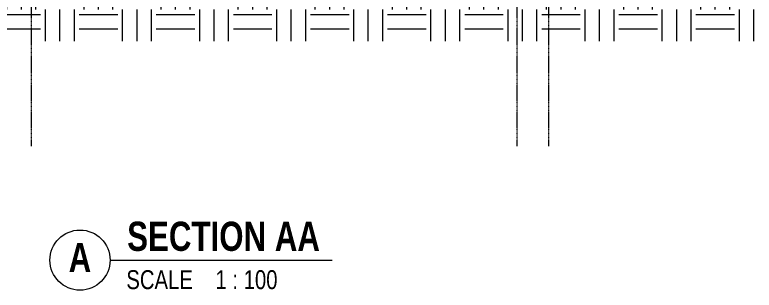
# Model space of a CAD drawing. Header units: millimetres. Extents: x -29259 to 87313, y -139821 to 46728.
# Drawn here: x 2332 to 14513, y -89286 to -84750 of the extents above; entities that cross this region are included whole.
import ezdxf

# ---------------------------------------------------------------- set-up
doc = ezdxf.new("R2010")
doc.units = ezdxf.units.MM
doc.linetypes.add('Grid Line', pattern=[22.225, 12.7, -3.175, 3.175, -3.175])
for name, color, linetype, lineweight in [('A-DETL-GENF', 92, 'Continuous', 9), ('G-ANNO-TTLB', 6, 'Continuous', 9), ('S-GRID', 8, 'Continuous', 9)]:
    doc.layers.add(name, color=color, linetype=linetype, lineweight=lineweight)
doc.styles.add('Century Gothic_11', font='GOTHIC.TTF', dxfattribs={"width": 0.8, "height": 3})
doc.styles.add('Century Gothic_B_5', font='GOTHICB.TTF', dxfattribs={"width": 0.8, "height": 3.85})

# ---------------------------------------------------------------- blocks, each defined once
blk = doc.blocks.new('Viewport - M_View Title-684662-SECTION - A _ B')
at = {"layer": 'G-ANNO-TTLB'}
blk.add_circle((-4.06, 0), 3.966, dxfattribs=at)

msp = doc.modelspace()

# ---------------------------------------------------------------- hatches: boundary and pattern name
at = {"layer": 'A-DETL-GENF'}
h = msp.add_hatch(dxfattribs=at)
h.set_pattern_fill('FP_6', color=55, style=0, pattern_type=2)
h.set_pattern_definition([(0, (5297.8, -76966.47), (635, 635), [635, -635]), (0, (5297.8, -76728.34), (635, 635), [635, -635]), (0, (5297.8, -76490.2), (635, 635), [635, -635]), (90, (5377.2, -76410.84), (-635, 635), [635, -635]), (90, (5615.3, -76410.84), (-635, 635), [635, -635]), (90, (5853.45, -76410.84), (-635, 635), [635, -635])])
h.paths.add_polyline_path([(13753.7, -85185.9), (17393.9, -85185.9), (17393.9, -84501.5), (15556.4, -84501.5), (15556.4, -84651.5), (15256.4, -84651.5), (15256.4, -84051.5), (10907.1, -84051.5), (10907.1, -84501.5), (10607.1, -84501.5), (10607.1, -84051.5), (-3092.9, -84051.5), (-3092.9, -84501.5), (-3492.9, -84501.5), (-3492.9, -84101.5), (-6205.4, -84101.5), (-6205.4, -85185.9), (13008.1, -85185.9)])
h.paths.add_polyline_path([(2570.7, -84626.5), (2457.1, -84626.5), (2457.1, -84176.5), (2757.1, -84176.5), (2757.1, -84626.5)])

# ---------------------------------------------------------------- linework, layer by layer
at = {"layer": 'G-ANNO-TTLB'}
msp.add_line((3914.5, -88789.9), (7559.5, -88789.9), dxfattribs=at)
at = {"layer": 'S-GRID', "linetype": 'Grid Line'}
for p, q in [((2607.1, -86911), (2607.1, -58142.7)), ((10607.1, -86911), (10607.1, -58142.7)), ((11131.7, -86911), (11131.7, -59412.7))]:
    msp.add_line(p, q, dxfattribs=at)

# ---------------------------------------------------------------- block references
at = {"layer": 'G-ANNO-TTLB', "xscale": 125, "yscale": 125, "zscale": 125}
msp.add_blockref('Viewport - M_View Title-684662-SECTION - A _ B', (3914.5, -88789.9), dxfattribs=at)

# ---------------------------------------------------------------- texts
at = {"layer": 'G-ANNO-TTLB', "attachment_point": 1}
for s, insert, char_height, width, style in [('SECTION AA', (4183.6, -88157), 481.25, 3751.898, 'Century Gothic_B_5'), ('\\fCentury Gothic|b1|i0|c0|p34|;\\W.8;A', (3219.1, -88507.1), 481.25, 472.996, 'Century Gothic_B_5'), ('SCALE    1 : 100', (4169.6, -88955.7), 312.5, 3030.379, 'Century Gothic_11')]:
    msp.add_mtext(s, dxfattribs=dict(at, insert=insert, char_height=char_height, width=width, style=style))

doc.saveas('drawing.dxf')
